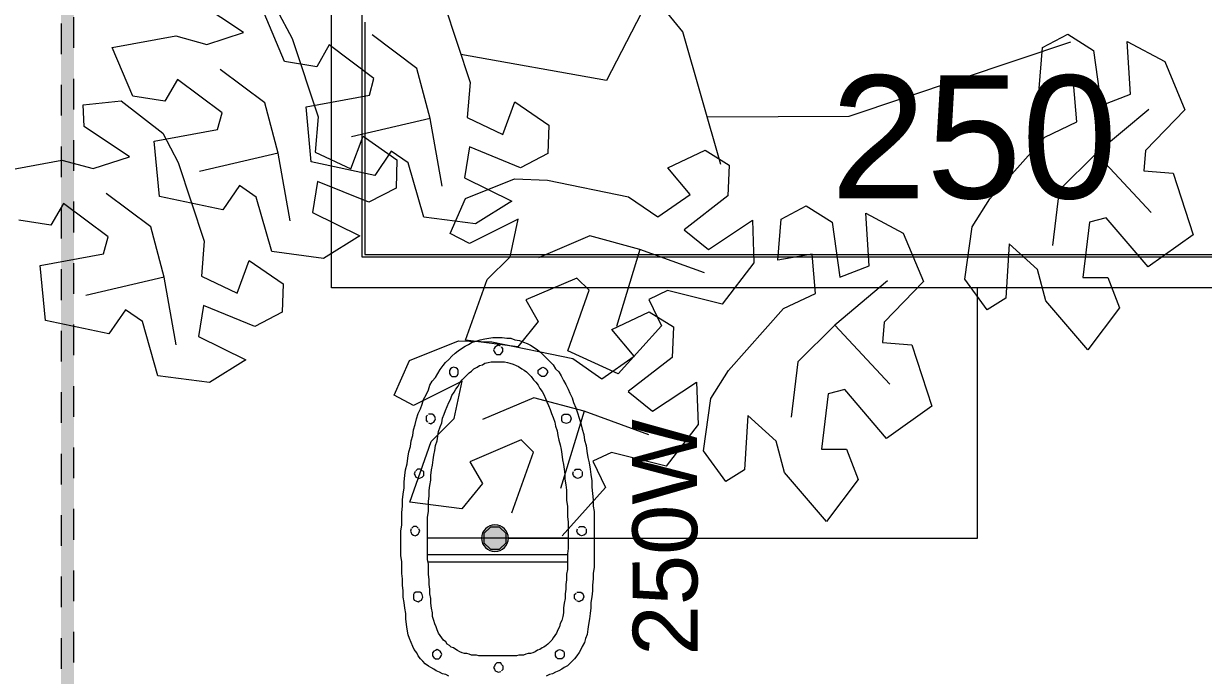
# Model space of a CAD drawing. Header units: metres. Extents: x -12 to 158, y -16 to 62.
# Drawn here: x 89.496 to 93.331, y 18.83 to 20.951 of the extents above; entities that cross this region are included whole.
import ezdxf

# ---------------------------------------------------------------- set-up
doc = ezdxf.new("R2010")
doc.units = ezdxf.units.M
doc.linetypes.add('Hidden', pattern=[0.007144, 0.004763, -0.002381])
doc.linetypes.add('Hidden 1_5', pattern=[0.0022, 0.0015, -0.0007])
for name, color, linetype, lineweight in [('A-DETL', 7, 'Continuous', 9), ('AL_VEGETAÇÃO', 7, 'Continuous', 9), ('Dispositivos elétricos', 7, 'Continuous', 35), ('E-LITE-EQPM-IDEN', 7, 'Continuous', 9), ('E-POWR-CNDT', 7, 'Continuous', 18), ('G-ANNO-TEXT', 7, 'Continuous', 9)]:
    doc.layers.add(name, color=color, linetype=linetype, lineweight=lineweight)
doc.layers.add('BASE ELETRICO__dwg', color=7, linetype='Continuous', lineweight=9, true_color=0x767676)
doc.styles.add('Arial_2', font='arial.ttf', dxfattribs={"height": 0.210954})
doc.styles.add('Arial_3', font='arial.ttf', dxfattribs={"height": 0.4})

# ---------------------------------------------------------------- blocks, each defined once
blk = doc.blocks.new('BASE ELETRICO__dwg-8227098-PLANTA BAIXA - PLANTA GERAL')
at = {"layer": 'AL_VEGETAÇÃO', "color": 252, "true_color": 0x8e8e8e, "flags": 128}
for points in [[(89.5962, 21.0146), (89.6808, 20.7593), (89.6712, 20.6447), (89.7872, 20.59), (89.8264, 20.6962), (89.9367, 20.6201), (89.9336, 20.5275), (89.845, 20.4814), (89.6784, 20.5493), (89.6622, 20.4487), (89.8159, 20.3725), (89.6983, 20.2991), (89.53, 20.3209), (89.4794, 20.4977), (89.4244, 20.5357), (89.3705, 20.4568), (89.1644, 20.5005), (89.1472, 20.6799), (89.3533, 20.7181), (89.3679, 20.7725), (89.2229, 20.8812), (89.1822, 20.8105), (89.0777, 20.827), (89.0113, 20.9848)], [(89.0517, 20.9976), (89.1024, 20.9024), (89.187, 20.647), (89.1774, 20.5324), (89.2934, 20.4778), (89.3326, 20.584), (89.4429, 20.5078), (89.4398, 20.4153), (89.3512, 20.3691), (89.1846, 20.4371), (89.1684, 20.3365), (89.3221, 20.2602), (89.2044, 20.1868), (89.0362, 20.2086), (88.9856, 20.3854), (88.9306, 20.4235), (88.8767, 20.3445), (88.6706, 20.3882), (88.6534, 20.5676), (88.8595, 20.6058), (88.8741, 20.6602), (88.7291, 20.769), (88.6884, 20.6982), (88.5839, 20.7147), (88.5175, 20.8725), (88.7235, 20.9105), (88.8252, 20.8832), (88.9441, 20.9215), (88.7962, 21.0192)], [(90.4961, 20.4921), (90.3722, 20.9234), (90.2706, 21.0494), (90.1243, 20.7656), (89.6508, 20.8499)], [(89.5508, 20.6419), (89.5073, 20.805), (89.3624, 20.914)], [(90.4515, 20.6475), (90.9129, 20.65), (91.634, 20.8918)], [(89.057, 20.5296), (89.0135, 20.6928), (88.8686, 20.8017)], [(88.147, 20.4687), (88.353, 20.5066), (88.4547, 20.4794), (88.5736, 20.5176), (88.4257, 20.6154), (88.4229, 20.6862), (88.5462, 20.6998), (88.6812, 20.5937), (88.7319, 20.4985), (88.8165, 20.2432), (88.8069, 20.1286), (88.9229, 20.0739), (88.9621, 20.1801), (89.0724, 20.104), (89.0693, 20.0114), (88.9807, 19.9653), (88.8141, 20.0332), (88.7979, 19.9326), (88.9516, 19.8564), (88.8339, 19.783), (88.6657, 19.8048), (88.6151, 19.9816), (88.5601, 20.0196), (88.5062, 19.9407), (88.3001, 19.9844), (88.2829, 20.1638), (88.489, 20.202), (88.5036, 20.2564), (88.3586, 20.3651), (88.3179, 20.2944), (88.2134, 20.3109)], [(89.5897, 20.4216), (89.5508, 20.6419), (89.2952, 20.5821)], [(91.8872, 20.6716), (91.7158, 20.5277), (91.8954, 20.3362)], [(89.0959, 20.3093), (89.057, 20.5296), (88.8014, 20.4699)], [(91.7158, 20.5277), (91.5963, 20.4085), (91.5744, 20.2285)], [(88.6865, 20.1258), (88.643, 20.2889), (88.498, 20.3979)], [(90.2328, 20.2158), (90.0698, 20.2598), (89.9029, 20.1887)], [(90.443, 20.1394), (90.2328, 20.2158), (90.1567, 19.9646)], [(88.7254, 19.9055), (88.6865, 20.1258), (88.4309, 20.066)], [(91.0374, 20.1132), (90.8661, 19.9693), (91.0456, 19.7778)], [(89.8164, 19.3589), (89.8863, 19.5565), (89.8465, 19.5963), (89.6798, 19.5251), (89.7207, 19.4545), (89.6542, 19.3722), (89.4844, 19.3936), (89.5545, 19.591), (89.6289, 19.6654), (89.6552, 19.7876), (89.4966, 19.7083), (89.4339, 19.7414), (89.4838, 19.8549), (89.6431, 19.9188), (89.7509, 19.9151), (90.0144, 19.8607), (90.1088, 19.795), (90.2142, 19.8682), (90.1418, 19.9553), (90.2628, 20.0127), (90.3415, 19.9637), (90.3372, 19.864), (90.195, 19.7536), (90.274, 19.6893), (90.4169, 19.7843), (90.4217, 19.6457), (90.3186, 19.5108), (90.1402, 19.5555), (90.0798, 19.5269), (90.1212, 19.4407), (89.9803, 19.284)], [(90.8661, 19.9693), (90.7465, 19.8501), (90.7246, 19.6701)], [(90.051, 19.6894), (89.888, 19.7333), (89.7212, 19.6623)], [(90.2613, 19.6129), (90.051, 19.6894), (89.975, 19.4381)]]:
    blk.add_lwpolyline(points, dxfattribs=at)
for points in [[(91.5491, 20.5816), (91.6532, 20.6306), (91.6425, 20.7584), (91.5309, 20.7393), (91.5417, 20.8728), (91.6235, 20.9164), (91.7077, 20.8628), (91.7322, 20.6845), (91.8274, 20.7208), (91.8166, 20.892), (91.939, 20.8269), (92.0042, 20.6702), (91.8764, 20.538), (91.8709, 20.4713), (91.9663, 20.4642), (92.0315, 20.2638), (91.8847, 20.1592), (91.7486, 20.3186), (91.6941, 20.3041), (91.6725, 20.1241), (91.7541, 20.1241), (91.7921, 20.0255), (91.6886, 19.8891), (91.5527, 20.0486), (91.5255, 20.1502), (91.4329, 20.2341), (91.4222, 20.0571), (91.3622, 20.0193), (91.2889, 20.1193), (91.3132, 20.2892), (91.3703, 20.3807)], [(90.1962, 20.3872), (90.2906, 20.3215), (90.3959, 20.3947), (90.3235, 20.4817), (90.4446, 20.5392), (90.5233, 20.4902), (90.5189, 20.3904), (90.3767, 20.2801), (90.4558, 20.2157), (90.5986, 20.3107), (90.6034, 20.1722), (90.5004, 20.0373), (90.322, 20.0819), (90.2615, 20.0533), (90.303, 19.9672), (90.1621, 19.8105), (89.9981, 19.8854), (90.0681, 20.0829), (90.0282, 20.1228), (89.8616, 20.0516), (89.9025, 19.981), (89.836, 19.8987), (89.6661, 19.9201), (89.7363, 20.1175), (89.8107, 20.1919), (89.837, 20.314), (89.6784, 20.2348), (89.6156, 20.2678), (89.6656, 20.3814), (89.8249, 20.4453), (89.9327, 20.4415)], [(90.6994, 20.0232), (90.8035, 20.0722), (90.7928, 20.2), (90.6812, 20.1809), (90.692, 20.3144), (90.7737, 20.358), (90.858, 20.3044), (90.8825, 20.1261), (90.9777, 20.1624), (90.9668, 20.3336), (91.0892, 20.2685), (91.1545, 20.1118), (91.0266, 19.9796), (91.0212, 19.9129), (91.1165, 19.9058), (91.1818, 19.7054), (91.035, 19.6008), (90.8988, 19.7602), (90.8444, 19.7457), (90.8227, 19.5657), (90.9043, 19.5657), (90.9423, 19.4671), (90.8389, 19.3307), (90.703, 19.4902), (90.6758, 19.5918), (90.5832, 19.6757), (90.5725, 19.4987), (90.5125, 19.4609), (90.4391, 19.5609), (90.4635, 19.7308), (90.5206, 19.8223)]]:
    blk.add_lwpolyline(points, close=True, dxfattribs=at)
blk = doc.blocks.new('PVC Corrugado Amarelo_Caixa de Octogonal 4x4 - PVC Corrugado Amarelo_Caixa de Octogonal 4x4-2829200-PLANTA BAIXA - PLANTA GERAL')
at = {"layer": 'Dispositivos elétricos', "linetype": 'Hidden 1_5', "lineweight": 9, "true_color": 0xffff00}
h = blk.add_hatch(color=2, dxfattribs=at)
h.paths.add_polyline_path([(0, -0.0435), (0.0148, -0.0405), (0.0253, -0.0349), (0.0358, -0.0242), (0.0377, -0.0217), (0.0423, -0.0093), (0.0435, 0), (0.0405, 0.0148), (0.0358, 0.0242), (0.0242, 0.0358), (0.0148, 0.0405), (0.0093, 0.0423), (-0.0082, 0.0424), (-0.0113, 0.042), (-0.0242, 0.0358), (-0.0358, 0.0242), (-0.0405, 0.0148), (-0.0424, 0.0082), (-0.0435, 0), (-0.0405, -0.0148), (-0.0346, -0.0258), (-0.0242, -0.0358), (-0.0217, -0.0377), (-0.0082, -0.0424)])
h.paths.add_polyline_path([(0.0148, -0.0358), (-0.0153, -0.0353), (-0.0358, -0.0142), (-0.0353, 0.0153), (-0.0148, 0.0358), (0.016, 0.0346), (0.0358, 0.0148), (0.0346, -0.016), (0.016, -0.0346)])
blk.add_hatch(color=2, dxfattribs=at).paths.add_polyline_path([(-0.0148, -0.0358), (0.0148, -0.0358), (0.0358, -0.0148), (0.0358, 0.0148), (0.0148, 0.0358), (-0.0148, 0.0358), (-0.0358, 0.0148), (-0.0358, -0.0148)])
at = {"layer": 'Dispositivos elétricos', "lineweight": 9}
for p, q in [((-0.0148, 0.0358), (-0.0358, 0.0148)), ((-0.0358, 0.0148), (-0.0358, -0.0148)), ((0.0148, 0.0358), (-0.0148, 0.0358)), ((0.0358, 0.0148), (0.0148, 0.0358)), ((0.0358, -0.0148), (0.0358, 0.0148)), ((-0.0358, -0.0148), (-0.0148, -0.0358)), ((-0.0148, -0.0358), (0.0148, -0.0358)), ((0.0148, -0.0358), (0.0358, -0.0148))]:
    blk.add_line(p, q, dxfattribs=at)
for start, end in [(360, 180), (180, 360)]:
    blk.add_arc((0, 0), 0.0435, start, end, dxfattribs=at)
blk = doc.blocks.new('Tag de Luminárias de Teto 3 - Tag de Luminárias de Teto 3-3493737-PLANTA BAIXA - PLANTA GERAL')
at = {"layer": 'E-LITE-EQPM-IDEN'}
for p, q in [((-0.0105, -0.004361), (-0.0105, 0.004361)), ((-0.01, -0.003861), (-0.01, 0.003861)), ((-0.009961, -0.000039), (-0.009961, -0.003822)), ((-0.009961, -0.003822), (0.009961, -0.003822)), ((0.01, -0.003861), (-0.01, -0.003861)), ((0.0105, -0.004361), (-0.0105, -0.004361))]:
    blk.add_line(p, q, dxfattribs=at)

msp = doc.modelspace()

# ---------------------------------------------------------------- hatches: boundary and pattern name
at = {"layer": 'E-POWR-CNDT', "true_color": 0x353535}
for points in [[(89.6181, 17.6713), (89.6383, 17.6713), (89.6383, 24.5247), (89.6173, 24.5247), (89.6173, 17.6713)], [(89.6592, 17.6713), (89.6585, 24.5247), (89.6383, 24.5247), (89.6383, 17.6713), (89.6585, 17.6713)]]:
    msp.add_hatch(color=250, dxfattribs=at).paths.add_polyline_path(points)

# ---------------------------------------------------------------- linework, layer by layer
at = {"layer": 'A-DETL'}
for p, q in [((90.9417, 19.9065), (90.9544, 19.9142)), ((90.9544, 19.9142), (90.9672, 19.9168)), ((90.9672, 19.9168), (90.9799, 19.9219)), ((90.9799, 19.9219), (90.9952, 19.9244)), ((90.9952, 19.9244), (91.008, 19.927)), ((91.008, 19.927), (91.0208, 19.9295)), ((91.0208, 19.9295), (91.0361, 19.9295)), ((91.0361, 19.9295), (91.0514, 19.9295)), ((91.0514, 19.9295), (91.0667, 19.927)), ((91.0667, 19.927), (91.0795, 19.927)), ((91.0795, 19.927), (91.0922, 19.9219)), ((91.0922, 19.9219), (91.1075, 19.9194)), ((91.1075, 19.9194), (91.1203, 19.9143)), ((91.1203, 19.9143), (91.1331, 19.9092)), ((91.1331, 19.9092), (91.1433, 19.9041)), ((90.8881, 19.8683), (90.8983, 19.8785)), ((90.8983, 19.8785), (90.9085, 19.8861)), ((90.9085, 19.8861), (90.9187, 19.8938)), ((90.9187, 19.8938), (90.9315, 19.9014)), ((90.9315, 19.9014), (90.9417, 19.9065)), ((91.0259, 19.8938), (91.0233, 19.8887)), ((91.0233, 19.8887), (91.0259, 19.8836)), ((91.0284, 19.8989), (91.0259, 19.8938)), ((91.0259, 19.8836), (91.0284, 19.8785)), ((91.0335, 19.9015), (91.0284, 19.8989)), ((91.0284, 19.8785), (91.0335, 19.8734)), ((91.0386, 19.904), (91.0335, 19.9015)), ((91.0335, 19.8734), (91.0386, 19.8734)), ((91.0463, 19.9015), (91.0386, 19.904)), ((91.0386, 19.8734), (91.0463, 19.8734)), ((91.0463, 19.8734), (91.0489, 19.8785)), ((91.054, 19.8938), (91.0488, 19.8989)), ((91.0489, 19.8785), (91.054, 19.8836)), ((91.054, 19.8887), (91.054, 19.8938)), ((91.054, 19.8836), (91.054, 19.8887)), ((91.1433, 19.9041), (91.156, 19.8964)), ((91.156, 19.8964), (91.1662, 19.8887)), ((91.1662, 19.8887), (91.1765, 19.8811)), ((91.1765, 19.8811), (91.1867, 19.8709)), ((91.1867, 19.8709), (91.1969, 19.8607)), ((90.8498, 19.8249), (90.86, 19.8376)), ((90.86, 19.8376), (90.8677, 19.8478)), ((90.8677, 19.8478), (90.8779, 19.858)), ((90.8779, 19.858), (90.8881, 19.8683)), ((90.8932, 19.8325), (90.8881, 19.83)), ((90.9008, 19.83), (90.8932, 19.8325)), ((90.9595, 19.8274), (90.9698, 19.8325)), ((90.9698, 19.8325), (90.9774, 19.8377)), ((90.9774, 19.8377), (90.9876, 19.8402)), ((90.9876, 19.8402), (90.9953, 19.8453)), ((90.9953, 19.8453), (91.0055, 19.8479)), ((91.0055, 19.8479), (91.0157, 19.8504)), ((91.0157, 19.8504), (91.0259, 19.8504)), ((91.0259, 19.8504), (91.0361, 19.8504)), ((91.0361, 19.8504), (91.0463, 19.8504)), ((91.0463, 19.8504), (91.0591, 19.8504)), ((91.0591, 19.8504), (91.0693, 19.8479)), ((91.0693, 19.8479), (91.0769, 19.8453)), ((91.0769, 19.8453), (91.0871, 19.8428)), ((91.0871, 19.8428), (91.0974, 19.8377)), ((91.0974, 19.8377), (91.105, 19.8351)), ((91.105, 19.8351), (91.1152, 19.8275)), ((91.179, 19.8301), (91.1841, 19.8326)), ((91.1841, 19.8326), (91.1892, 19.8301)), ((91.1969, 19.8607), (91.2071, 19.8505)), ((91.2071, 19.8505), (91.2173, 19.8403)), ((91.2173, 19.8403), (91.225, 19.8275)), ((90.8243, 19.7866), (90.8345, 19.7993)), ((90.8345, 19.7993), (90.8422, 19.8121)), ((90.8422, 19.8121), (90.8498, 19.8249)), ((90.883, 19.8274), (90.8804, 19.8223)), ((90.8804, 19.8223), (90.8804, 19.8172)), ((90.8804, 19.8172), (90.8804, 19.8121)), ((90.8804, 19.8121), (90.883, 19.807)), ((90.8881, 19.83), (90.883, 19.8274)), ((90.883, 19.807), (90.8881, 19.8019)), ((90.8881, 19.8019), (90.8932, 19.8019)), ((90.8932, 19.8019), (90.9009, 19.8019)), ((90.9059, 19.8274), (90.9008, 19.83)), ((90.9009, 19.8019), (90.906, 19.807)), ((90.9085, 19.8223), (90.9059, 19.8274)), ((90.906, 19.807), (90.9085, 19.8121)), ((90.9085, 19.8172), (90.9085, 19.8223)), ((90.9085, 19.8121), (90.9085, 19.8172)), ((90.9213, 19.7917), (90.9289, 19.7994)), ((90.9289, 19.7994), (90.9366, 19.807)), ((90.9366, 19.807), (90.9442, 19.8147)), ((90.9442, 19.8147), (90.9519, 19.8198)), ((90.9519, 19.8198), (90.9595, 19.8274)), ((91.1152, 19.8275), (91.1229, 19.8224)), ((91.1229, 19.8224), (91.1305, 19.8173)), ((91.1305, 19.8173), (91.1382, 19.8096)), ((91.1382, 19.8096), (91.1459, 19.802)), ((91.1459, 19.802), (91.1535, 19.7918)), ((91.1688, 19.8224), (91.1739, 19.8275)), ((91.1688, 19.8173), (91.1688, 19.8224)), ((91.1688, 19.8122), (91.1688, 19.8173)), ((91.1739, 19.8071), (91.1688, 19.8122)), ((91.1739, 19.8275), (91.179, 19.8301)), ((91.179, 19.802), (91.1739, 19.8071)), ((91.1841, 19.802), (91.179, 19.802)), ((91.1892, 19.802), (91.1841, 19.802)), ((91.1892, 19.8301), (91.1943, 19.8275)), ((91.1943, 19.8071), (91.1892, 19.802)), ((91.1943, 19.8275), (91.1969, 19.8224)), ((91.1969, 19.8122), (91.1943, 19.8071)), ((91.1969, 19.8224), (91.1994, 19.8173)), ((91.1994, 19.8173), (91.1969, 19.8122)), ((91.225, 19.8275), (91.2352, 19.8173)), ((91.2352, 19.8173), (91.2428, 19.8045)), ((91.2428, 19.8045), (91.2505, 19.7892)), ((90.8039, 19.7432), (90.8115, 19.7585)), ((90.8115, 19.7585), (90.8166, 19.7738)), ((90.8166, 19.7738), (90.8243, 19.7866)), ((90.8958, 19.7509), (90.9009, 19.7611)), ((90.9009, 19.7611), (90.9085, 19.7713)), ((90.9085, 19.7713), (90.9136, 19.7815)), ((90.9136, 19.7815), (90.9213, 19.7917)), ((91.1535, 19.7918), (91.1612, 19.7841)), ((91.1612, 19.7841), (91.1688, 19.7739)), ((91.1688, 19.7739), (91.1739, 19.7637)), ((91.1739, 19.7637), (91.1816, 19.7535)), ((91.2505, 19.7892), (91.2582, 19.7765)), ((91.2582, 19.7765), (91.2658, 19.7612)), ((91.2658, 19.7612), (91.2709, 19.7484)), ((90.7911, 19.7125), (90.7962, 19.7279)), ((90.7962, 19.7279), (90.8039, 19.7432)), ((90.8728, 19.7049), (90.8779, 19.7177)), ((90.8779, 19.7177), (90.883, 19.7279)), ((90.883, 19.7279), (90.8881, 19.7406)), ((90.8881, 19.7406), (90.8958, 19.7509)), ((91.1816, 19.7535), (91.1867, 19.7433)), ((91.1867, 19.7433), (91.1918, 19.7305)), ((91.1918, 19.7305), (91.1969, 19.7203)), ((91.1969, 19.7203), (91.202, 19.7076)), ((91.2709, 19.7484), (91.2786, 19.7331)), ((91.2786, 19.7331), (91.2837, 19.7178)), ((91.2837, 19.7178), (91.2914, 19.6999)), ((90.7733, 19.6641), (90.7784, 19.6819)), ((90.7784, 19.6819), (90.786, 19.6972)), ((90.786, 19.6972), (90.7911, 19.7125)), ((90.8192, 19.6794), (90.8116, 19.6794)), ((90.8243, 19.6794), (90.8192, 19.6794)), ((90.8294, 19.6768), (90.8243, 19.6794)), ((90.8575, 19.6666), (90.8626, 19.6794)), ((90.8626, 19.6794), (90.8677, 19.6922)), ((90.8677, 19.6922), (90.8728, 19.7049)), ((91.202, 19.7076), (91.2071, 19.6948)), ((91.2071, 19.6948), (91.2122, 19.682)), ((91.2122, 19.682), (91.2173, 19.6693)), ((91.248, 19.6769), (91.2531, 19.6795)), ((91.2531, 19.6795), (91.2607, 19.6795)), ((91.2607, 19.6795), (91.2658, 19.6795)), ((91.2658, 19.6795), (91.2709, 19.677)), ((91.2914, 19.6999), (91.2965, 19.6846)), ((91.2965, 19.6846), (91.3016, 19.6668)), ((90.7631, 19.6283), (90.7682, 19.6462)), ((90.7682, 19.6462), (90.7733, 19.6641)), ((90.809, 19.6768), (90.8039, 19.6717)), ((90.8039, 19.6717), (90.8039, 19.6641)), ((90.8039, 19.6641), (90.8039, 19.659)), ((90.8039, 19.659), (90.809, 19.6539)), ((90.8116, 19.6513), (90.8192, 19.6488)), ((90.8192, 19.6488), (90.8243, 19.6513)), ((90.8243, 19.6513), (90.8294, 19.6539)), ((90.832, 19.6717), (90.8294, 19.6768)), ((90.8294, 19.6539), (90.832, 19.659)), ((90.8345, 19.6641), (90.832, 19.6717)), ((90.832, 19.659), (90.8345, 19.6641)), ((90.8499, 19.6386), (90.855, 19.6513)), ((90.855, 19.6513), (90.8575, 19.6666)), ((91.2173, 19.6693), (91.2225, 19.654)), ((91.2225, 19.654), (91.225, 19.6412)), ((91.225, 19.6412), (91.2301, 19.6259)), ((91.2454, 19.6718), (91.248, 19.6769)), ((91.2454, 19.6642), (91.2454, 19.6718)), ((91.2454, 19.6591), (91.2454, 19.6642)), ((91.248, 19.654), (91.2454, 19.6591)), ((91.2531, 19.6514), (91.248, 19.654)), ((91.2607, 19.6489), (91.2531, 19.6514)), ((91.2658, 19.6514), (91.2607, 19.6489)), ((91.2709, 19.654), (91.2658, 19.6514)), ((91.2709, 19.677), (91.2735, 19.6718)), ((91.2735, 19.6591), (91.2709, 19.654)), ((91.2735, 19.6718), (91.276, 19.6642)), ((91.276, 19.6642), (91.2735, 19.6591)), ((91.3016, 19.6668), (91.3067, 19.6489)), ((91.3067, 19.6489), (91.3118, 19.631)), ((90.7554, 19.5926), (90.7605, 19.6105)), ((90.7605, 19.6105), (90.7631, 19.6283)), ((90.8397, 19.5926), (90.8422, 19.6079)), ((90.8422, 19.6079), (90.8448, 19.6232)), ((90.8448, 19.6232), (90.8499, 19.6386)), ((91.2301, 19.6259), (91.2327, 19.6106)), ((91.2327, 19.6106), (91.2352, 19.5953)), ((91.3118, 19.631), (91.3169, 19.6132)), ((91.3169, 19.6132), (91.3195, 19.5953)), ((90.7478, 19.5569), (90.7529, 19.5747)), ((90.7529, 19.5747), (90.7554, 19.5926)), ((90.832, 19.562), (90.8346, 19.5773)), ((90.8346, 19.5773), (90.8397, 19.5926)), ((91.2352, 19.5953), (91.2403, 19.58)), ((91.2403, 19.58), (91.2429, 19.5647)), ((91.2429, 19.5647), (91.2455, 19.5493)), ((91.3195, 19.5953), (91.3246, 19.5774)), ((91.3246, 19.5774), (91.3271, 19.5596)), ((90.7427, 19.5186), (90.7452, 19.5364)), ((90.7452, 19.5364), (90.7478, 19.5569)), ((90.8244, 19.5135), (90.8269, 19.5314)), ((90.8269, 19.5314), (90.8295, 19.5467)), ((90.8295, 19.5467), (90.832, 19.562)), ((91.2455, 19.5493), (91.248, 19.5315)), ((91.248, 19.5315), (91.2506, 19.5162)), ((91.3271, 19.5596), (91.3297, 19.5392)), ((91.3297, 19.5392), (91.3348, 19.5213)), ((90.7351, 19.4803), (90.7376, 19.4982)), ((90.7376, 19.4982), (90.7427, 19.5186)), ((90.7682, 19.4931), (90.7657, 19.4854)), ((90.7759, 19.5007), (90.7708, 19.4956)), ((90.781, 19.5007), (90.7759, 19.5007)), ((90.7861, 19.5007), (90.781, 19.5007)), ((90.7912, 19.4956), (90.7861, 19.5007)), ((90.7963, 19.4931), (90.7912, 19.4956)), ((90.7963, 19.4854), (90.7963, 19.4931)), ((90.8193, 19.4803), (90.8218, 19.4982)), ((90.8218, 19.4982), (90.8244, 19.5135)), ((91.2506, 19.5162), (91.2531, 19.5009)), ((91.2531, 19.5009), (91.2557, 19.483)), ((91.2812, 19.4855), (91.2838, 19.4932)), ((91.2863, 19.4958), (91.2914, 19.5009)), ((91.2914, 19.5009), (91.2965, 19.5009)), ((91.2965, 19.5009), (91.3042, 19.5009)), ((91.3042, 19.5009), (91.3093, 19.4958)), ((91.3118, 19.4932), (91.3118, 19.4856)), ((91.3348, 19.5213), (91.3373, 19.5009)), ((91.3373, 19.5009), (91.3399, 19.483)), ((90.7325, 19.4599), (90.7351, 19.4803)), ((90.7325, 19.4395), (90.7325, 19.4599)), ((90.7657, 19.4854), (90.7682, 19.4803)), ((90.7682, 19.4803), (90.7708, 19.4752)), ((90.7708, 19.4752), (90.7759, 19.4726)), ((90.7759, 19.4726), (90.781, 19.4701)), ((90.781, 19.4701), (90.7861, 19.4727)), ((90.7861, 19.4727), (90.7912, 19.4752)), ((90.7912, 19.4752), (90.7963, 19.4803)), ((90.7963, 19.4803), (90.7963, 19.4854)), ((90.8167, 19.4471), (90.8193, 19.465)), ((90.8193, 19.465), (90.8193, 19.4803)), ((91.2557, 19.483), (91.2557, 19.4677)), ((91.2557, 19.4677), (91.2582, 19.4498)), ((91.2582, 19.4498), (91.2608, 19.432)), ((91.2838, 19.4804), (91.2812, 19.4855)), ((91.2863, 19.4753), (91.2838, 19.4804)), ((91.2914, 19.4728), (91.2863, 19.4753)), ((91.2965, 19.4702), (91.2914, 19.4728)), ((91.3042, 19.4728), (91.2965, 19.4702)), ((91.3093, 19.4753), (91.3042, 19.4728)), ((91.3118, 19.4805), (91.3093, 19.4753)), ((91.3118, 19.4856), (91.3118, 19.4805)), ((91.3399, 19.483), (91.3425, 19.4626)), ((91.3425, 19.4626), (91.3425, 19.4422)), ((90.7274, 19.4012), (90.73, 19.419)), ((90.73, 19.419), (90.7325, 19.4395)), ((90.8116, 19.3961), (90.8142, 19.414)), ((90.8142, 19.4318), (90.8167, 19.4471)), ((90.8142, 19.414), (90.8142, 19.4318)), ((91.2608, 19.432), (91.2608, 19.4141)), ((91.2608, 19.4141), (91.2608, 19.3988)), ((91.3425, 19.4422), (91.345, 19.4218)), ((91.345, 19.4218), (91.3476, 19.4013)), ((90.7249, 19.3603), (90.7274, 19.3808)), ((90.7274, 19.3808), (90.7274, 19.4012)), ((90.8116, 19.3782), (90.8116, 19.3961)), ((90.8117, 19.3629), (90.8116, 19.3782)), ((91.2608, 19.3988), (91.2634, 19.3809)), ((91.2634, 19.3809), (91.2634, 19.363)), ((91.3476, 19.4013), (91.3476, 19.3809)), ((91.3476, 19.3809), (91.3501, 19.3631)), ((90.7249, 19.3399), (90.7249, 19.3603)), ((90.7249, 19.3195), (90.7249, 19.3399)), ((90.8091, 19.3451), (90.8117, 19.3629)), ((90.8091, 19.3272), (90.8091, 19.3451)), ((91.2634, 19.363), (91.2634, 19.3452)), ((91.2634, 19.3452), (91.2659, 19.3299)), ((91.3501, 19.3631), (91.3501, 19.3427)), ((91.3501, 19.3427), (91.3502, 19.3222)), ((90.7223, 19.2991), (90.7249, 19.3195)), ((90.7224, 19.2812), (90.7223, 19.2991)), ((90.7555, 19.3068), (90.753, 19.2991)), ((90.753, 19.2991), (90.7555, 19.294)), ((90.7555, 19.294), (90.7581, 19.2889)), ((90.7632, 19.3144), (90.7581, 19.3093)), ((90.7683, 19.3144), (90.7632, 19.3144)), ((90.7734, 19.3144), (90.7683, 19.3144)), ((90.7785, 19.3093), (90.7734, 19.3144)), ((90.7785, 19.2889), (90.781, 19.294)), ((90.7836, 19.2991), (90.781, 19.3068)), ((90.781, 19.294), (90.7836, 19.2991)), ((90.8091, 19.3093), (90.8091, 19.3272)), ((90.8091, 19.294), (90.8091, 19.3093)), ((90.8091, 19.2761), (90.8091, 19.294)), ((91.2659, 19.3299), (91.2659, 19.312)), ((91.2659, 19.312), (91.2659, 19.2941)), ((91.2659, 19.2941), (91.2659, 19.2763)), ((91.294, 19.2993), (91.2966, 19.3069)), ((91.2966, 19.2941), (91.294, 19.2993)), ((91.2991, 19.289), (91.2966, 19.2941)), ((91.2991, 19.3095), (91.3042, 19.3146)), ((91.3042, 19.3146), (91.3093, 19.3146)), ((91.3093, 19.3146), (91.317, 19.3146)), ((91.317, 19.3146), (91.3221, 19.3095)), ((91.3246, 19.2942), (91.3221, 19.2891)), ((91.3246, 19.3069), (91.3246, 19.2993)), ((91.3246, 19.2993), (91.3246, 19.2942)), ((91.3502, 19.3222), (91.3502, 19.3018)), ((91.3502, 19.3018), (91.3502, 19.2814)), ((90.7224, 19.2608), (90.7224, 19.2812)), ((90.7224, 19.2404), (90.7224, 19.2608)), ((90.7581, 19.2889), (90.7632, 19.2863)), ((90.7632, 19.2863), (90.7683, 19.2838)), ((90.7683, 19.2838), (90.7734, 19.2863)), ((90.7734, 19.2863), (90.7785, 19.2889)), ((91.2634, 19.2763), (90.8091, 19.2761)), ((90.8091, 19.2583), (90.8091, 19.2761)), ((90.8091, 19.2404), (90.8091, 19.2583)), ((91.1741, 19.2762), (91.2659, 19.2763)), ((91.2659, 19.2763), (91.266, 19.2584)), ((91.266, 19.2584), (91.266, 19.2431)), ((91.3042, 19.2865), (91.2991, 19.289)), ((91.3093, 19.2839), (91.3042, 19.2865)), ((91.317, 19.2865), (91.3093, 19.2839)), ((91.3221, 19.2891), (91.317, 19.2865)), ((91.3502, 19.2814), (91.3502, 19.261)), ((91.3502, 19.261), (91.3502, 19.2406)), ((90.7224, 19.22), (90.7224, 19.2404)), ((90.7249, 19.1996), (90.7224, 19.22)), ((90.8091, 19.2251), (90.8091, 19.2404)), ((90.8091, 19.2072), (90.8091, 19.2251)), ((90.8091, 19.2226), (91.2634, 19.2227)), ((91.266, 19.2431), (91.2634, 19.2252)), ((91.2634, 19.2252), (91.2634, 19.2074)), ((91.3502, 19.2406), (91.3502, 19.2202)), ((91.3502, 19.2202), (91.3502, 19.2023)), ((90.7249, 19.1817), (90.7249, 19.1996)), ((90.7249, 19.1613), (90.7249, 19.1817)), ((90.8117, 19.1919), (90.8091, 19.2072)), ((90.8117, 19.1996), (91.2634, 19.1997)), ((90.8117, 19.1741), (90.8117, 19.1919)), ((91.2634, 19.2074), (91.2634, 19.1921)), ((91.2634, 19.1921), (91.2634, 19.1742)), ((91.3502, 19.1819), (91.3476, 19.1615)), ((91.3502, 19.2023), (91.3502, 19.1819)), ((90.7275, 19.1434), (90.7249, 19.1613)), ((90.7275, 19.123), (90.7275, 19.1434)), ((90.8117, 19.1588), (90.8117, 19.1741)), ((90.8143, 19.1409), (90.8117, 19.1588)), ((90.8143, 19.1256), (90.8143, 19.1409)), ((91.2609, 19.141), (91.2583, 19.1257)), ((91.2634, 19.1742), (91.2609, 19.1589)), ((91.2609, 19.1589), (91.2609, 19.141)), ((91.3477, 19.1436), (91.3451, 19.1232)), ((91.3476, 19.1615), (91.3477, 19.1436)), ((90.7301, 19.1051), (90.7275, 19.123)), ((90.7301, 19.0847), (90.7301, 19.1051)), ((90.8168, 19.1103), (90.8143, 19.1256)), ((90.8168, 19.095), (90.8168, 19.1103)), ((91.2583, 19.1104), (91.2558, 19.0951)), ((91.2583, 19.1257), (91.2583, 19.1104)), ((91.3451, 19.1053), (91.3426, 19.0849)), ((91.3451, 19.1232), (91.3451, 19.1053)), ((90.7326, 19.0669), (90.7301, 19.0847)), ((90.7352, 19.049), (90.7326, 19.0669)), ((90.7658, 19.0975), (90.7632, 19.0924)), ((90.7632, 19.0924), (90.7632, 19.0847)), ((90.7632, 19.0847), (90.7632, 19.0796)), ((90.7632, 19.0796), (90.7658, 19.0745)), ((90.7709, 19.1), (90.7658, 19.0975)), ((90.7658, 19.0745), (90.7709, 19.072)), ((90.7785, 19.1), (90.7709, 19.1)), ((90.7709, 19.072), (90.7786, 19.0694)), ((90.7837, 19.1), (90.7785, 19.1)), ((90.7786, 19.0694), (90.7837, 19.072)), ((90.7888, 19.0975), (90.7837, 19.1)), ((90.7837, 19.072), (90.7888, 19.0745)), ((90.7913, 19.0924), (90.7888, 19.0975)), ((90.7888, 19.0745), (90.7913, 19.0796)), ((90.7939, 19.0847), (90.7913, 19.0924)), ((90.7913, 19.0796), (90.7939, 19.0847)), ((90.8194, 19.0796), (90.8168, 19.095)), ((90.8194, 19.0643), (90.8194, 19.0796)), ((90.8219, 19.049), (90.8194, 19.0643)), ((91.2532, 19.0644), (91.2507, 19.0491)), ((91.2558, 19.0798), (91.2532, 19.0644)), ((91.2558, 19.0951), (91.2558, 19.0798)), ((91.2864, 19.0925), (91.2915, 19.0976)), ((91.2864, 19.0849), (91.2864, 19.0925)), ((91.2864, 19.0798), (91.2864, 19.0849)), ((91.2915, 19.0747), (91.2864, 19.0798)), ((91.2941, 19.1002), (91.3017, 19.1002)), ((91.3017, 19.0696), (91.2941, 19.0721)), ((91.3017, 19.1002), (91.3068, 19.1002)), ((91.3068, 19.0721), (91.3017, 19.0696)), ((91.3068, 19.1002), (91.3119, 19.0976)), ((91.3119, 19.0747), (91.3068, 19.0721)), ((91.3119, 19.0976), (91.3145, 19.0925)), ((91.3145, 19.0798), (91.3119, 19.0747)), ((91.3145, 19.0925), (91.317, 19.0849)), ((91.317, 19.0849), (91.3145, 19.0798)), ((91.3426, 19.0849), (91.34, 19.067)), ((91.34, 19.067), (91.34, 19.0492)), ((90.7377, 19.0311), (90.7352, 19.049)), ((90.7377, 19.0133), (90.7377, 19.0311)), ((90.8245, 19.0337), (90.8219, 19.049)), ((90.8245, 19.0209), (90.8245, 19.0337)), ((91.2507, 19.0338), (91.2482, 19.0211)), ((91.2507, 19.0491), (91.2507, 19.0338)), ((91.3375, 19.0313), (91.3349, 19.0134)), ((91.34, 19.0492), (91.3375, 19.0313)), ((90.7403, 18.9954), (90.7377, 19.0133)), ((90.7429, 18.9801), (90.7403, 18.9954)), ((90.8296, 19.0082), (90.8245, 19.0209)), ((90.8322, 18.998), (90.8296, 19.0082)), ((90.8373, 18.9878), (90.8322, 18.998)), ((90.8398, 18.9776), (90.8373, 18.9878)), ((91.238, 18.9879), (91.2329, 18.9777)), ((91.2405, 18.9981), (91.238, 18.9879)), ((91.2456, 19.0083), (91.2405, 18.9981)), ((91.2482, 19.0211), (91.2456, 19.0083)), ((91.3324, 18.9956), (91.3298, 18.9803)), ((91.3349, 19.0134), (91.3324, 18.9956)), ((90.7454, 18.9622), (90.7429, 18.9801)), ((90.7505, 18.9495), (90.7454, 18.9622)), ((90.7556, 18.9367), (90.7505, 18.9495)), ((90.8449, 18.9674), (90.8398, 18.9776)), ((90.85, 18.9597), (90.8449, 18.9674)), ((90.8552, 18.952), (90.85, 18.9597)), ((90.8603, 18.9444), (90.8552, 18.952)), ((91.2175, 18.9521), (91.2124, 18.9445)), ((91.2227, 18.9598), (91.2175, 18.9521)), ((91.2278, 18.9675), (91.2227, 18.9598)), ((91.2329, 18.9777), (91.2278, 18.9675)), ((91.3222, 18.9496), (91.3196, 18.9369)), ((91.3273, 18.9624), (91.3222, 18.9496)), ((91.3298, 18.9803), (91.3273, 18.9624)), ((90.7607, 18.9239), (90.7556, 18.9367)), ((90.7658, 18.9137), (90.7607, 18.9239)), ((90.7735, 18.9035), (90.7658, 18.9137)), ((90.8347, 18.9112), (90.8296, 18.9087)), ((90.8399, 18.9138), (90.8347, 18.9112)), ((90.845, 18.9112), (90.8399, 18.9138)), ((90.8501, 18.9087), (90.845, 18.9112)), ((90.8679, 18.9393), (90.8603, 18.9444)), ((90.873, 18.9316), (90.8679, 18.9393)), ((90.8807, 18.9265), (90.873, 18.9316)), ((90.8858, 18.9214), (90.8807, 18.9265)), ((90.8934, 18.9189), (90.8858, 18.9214)), ((90.9011, 18.9138), (90.8934, 18.9189)), ((90.9062, 18.9112), (90.9011, 18.9138)), ((90.9139, 18.9061), (90.9062, 18.9112)), ((91.1665, 18.9113), (91.1589, 18.9062)), ((91.1742, 18.9139), (91.1665, 18.9113)), ((91.1818, 18.919), (91.1742, 18.9139)), ((91.1869, 18.9215), (91.1818, 18.919)), ((91.1946, 18.9266), (91.1869, 18.9215)), ((91.1997, 18.9317), (91.1946, 18.9266)), ((91.2073, 18.9394), (91.1997, 18.9317)), ((91.2124, 18.9445), (91.2073, 18.9394)), ((91.2278, 18.9088), (91.2329, 18.9113)), ((91.2329, 18.9113), (91.238, 18.9139)), ((91.238, 18.9139), (91.2456, 18.9113)), ((91.2456, 18.9113), (91.2507, 18.9088)), ((91.3069, 18.9139), (91.3018, 18.9037)), ((91.312, 18.9241), (91.3069, 18.9139)), ((91.3196, 18.9369), (91.312, 18.9241)), ((90.7786, 18.8933), (90.7735, 18.9035)), ((90.7863, 18.8831), (90.7786, 18.8933)), ((90.7939, 18.8755), (90.7863, 18.8831)), ((90.8016, 18.8678), (90.7939, 18.8755)), ((90.8296, 18.9087), (90.8245, 18.9035)), ((90.8245, 18.9035), (90.8245, 18.8984)), ((90.8245, 18.8984), (90.8245, 18.8933)), ((90.8245, 18.8933), (90.8296, 18.8882)), ((90.8296, 18.8882), (90.8348, 18.8831)), ((90.8348, 18.8831), (90.8399, 18.8831)), ((90.8399, 18.8831), (90.845, 18.8831)), ((90.845, 18.8831), (90.8501, 18.8882)), ((90.8526, 18.9036), (90.8501, 18.9087)), ((90.8501, 18.8882), (90.8526, 18.8933)), ((90.8552, 18.8985), (90.8526, 18.9036)), ((90.8526, 18.8933), (90.8552, 18.8985)), ((90.9215, 18.9036), (90.9139, 18.9061)), ((90.9292, 18.901), (90.9215, 18.9036)), ((90.9368, 18.901), (90.9292, 18.901)), ((90.9445, 18.8985), (90.9368, 18.901)), ((90.9521, 18.8959), (90.9445, 18.8985)), ((90.9598, 18.8959), (90.9521, 18.8959)), ((90.9675, 18.8959), (90.9598, 18.8959)), ((90.9751, 18.8934), (90.9675, 18.8959)), ((90.9853, 18.8934), (90.9751, 18.8934)), ((90.993, 18.8934), (90.9853, 18.8934)), ((91.0006, 18.8934), (90.993, 18.8934)), ((91.0083, 18.8934), (91.0006, 18.8934)), ((91.0159, 18.8934), (91.0083, 18.8934)), ((91.0236, 18.8934), (91.0159, 18.8934)), ((91.0364, 18.8934), (91.0236, 18.8934)), ((91.0517, 18.8934), (91.0364, 18.8934)), ((91.0593, 18.8934), (91.0517, 18.8934)), ((91.067, 18.8934), (91.0593, 18.8934)), ((91.0746, 18.8934), (91.067, 18.8934)), ((91.0823, 18.8934), (91.0746, 18.8934)), ((91.09, 18.8934), (91.0823, 18.8934)), ((91.0976, 18.8934), (91.09, 18.8934)), ((91.1053, 18.896), (91.0976, 18.8934)), ((91.1129, 18.896), (91.1053, 18.896)), ((91.1206, 18.896), (91.1129, 18.896)), ((91.1282, 18.8985), (91.1206, 18.896)), ((91.1359, 18.9011), (91.1282, 18.8985)), ((91.1436, 18.9011), (91.1359, 18.9011)), ((91.1512, 18.9036), (91.1436, 18.9011)), ((91.1589, 18.9062), (91.1512, 18.9036)), ((91.2252, 18.9037), (91.2278, 18.9088)), ((91.2252, 18.8986), (91.2252, 18.9037)), ((91.2252, 18.8935), (91.2252, 18.8986)), ((91.2278, 18.8883), (91.2252, 18.8935)), ((91.2329, 18.8832), (91.2278, 18.8883)), ((91.238, 18.8832), (91.2329, 18.8832)), ((91.2456, 18.8832), (91.238, 18.8832)), ((91.2507, 18.8884), (91.2456, 18.8832)), ((91.2507, 18.9088), (91.2533, 18.9037)), ((91.2533, 18.8935), (91.2507, 18.8884)), ((91.2533, 18.9037), (91.2533, 18.8986)), ((91.2533, 18.8986), (91.2533, 18.8935)), ((91.2788, 18.8756), (91.2712, 18.8679)), ((91.2865, 18.8833), (91.2788, 18.8756)), ((91.2941, 18.8935), (91.2865, 18.8833)), ((91.3018, 18.9037), (91.2941, 18.8935)), ((90.8118, 18.8602), (90.8016, 18.8678)), ((90.8195, 18.8551), (90.8118, 18.8602)), ((90.8297, 18.85), (90.8195, 18.8551)), ((90.8373, 18.8449), (90.8297, 18.85)), ((90.8475, 18.8398), (90.8373, 18.8449)), ((90.8577, 18.8347), (90.8475, 18.8398)), ((90.8679, 18.8321), (90.8577, 18.8347)), ((91.0262, 18.8602), (91.0236, 18.8551)), ((91.0236, 18.8551), (91.0262, 18.85)), ((91.0287, 18.8653), (91.0262, 18.8602)), ((91.0262, 18.85), (91.0287, 18.8449)), ((91.0338, 18.8704), (91.0287, 18.8653)), ((91.0287, 18.8449), (91.0338, 18.8424)), ((91.0389, 18.8704), (91.0338, 18.8704)), ((91.0338, 18.8424), (91.0389, 18.8398)), ((91.0466, 18.8704), (91.0389, 18.8704)), ((91.0389, 18.8398), (91.0466, 18.8424)), ((91.0491, 18.8653), (91.0466, 18.8704)), ((91.0542, 18.8602), (91.0491, 18.8653)), ((91.0491, 18.8449), (91.0542, 18.85)), ((91.0542, 18.8551), (91.0542, 18.8602)), ((91.0542, 18.85), (91.0542, 18.8551)), ((91.215, 18.8348), (91.2048, 18.8322)), ((91.2252, 18.8399), (91.215, 18.8348)), ((91.2354, 18.845), (91.2252, 18.8399)), ((91.2456, 18.8501), (91.2354, 18.845)), ((91.2533, 18.8552), (91.2456, 18.8501)), ((91.2635, 18.8603), (91.2533, 18.8552)), ((91.2712, 18.8679), (91.2635, 18.8603)), ((90.8782, 18.827), (90.8679, 18.8321)), ((91.2048, 18.8322), (91.1946, 18.8271))]:
    msp.add_line(p, q, dxfattribs=at)
at = {"layer": 'E-LITE-EQPM-IDEN'}
for p, q in [((92.5966, 19.2762), (92.5966, 20.091)), ((91.0716, 19.2762), (92.5966, 19.2762))]:
    msp.add_line(p, q, dxfattribs=at)
at = {"layer": 'E-POWR-CNDT', "color": 1, "linetype": 'Hidden', "true_color": 0xff0000}
for p, q in [((89.6173, 24.5512), (89.6173, 17.8713)), ((89.6592, 17.8713), (89.6592, 24.5512))]:
    msp.add_line(p, q, dxfattribs=at)

# ---------------------------------------------------------------- block references
at = {"layer": 'BASE ELETRICO__dwg', "color": 252, "true_color": 0x8e8e8e}
msp.add_blockref('BASE ELETRICO__dwg-8227098-PLANTA BAIXA - PLANTA GERAL', (1.2665, 0), dxfattribs=at)
at = {"layer": 'Dispositivos elétricos', "lineweight": 9}
msp.add_blockref('PVC Corrugado Amarelo_Caixa de Octogonal 4x4 - PVC Corrugado Amarelo_Caixa de Octogonal 4x4-2829200-PLANTA BAIXA - PLANTA GERAL', (91.0281, 19.2762), dxfattribs=at)
at = {"layer": 'E-LITE-EQPM-IDEN', "xscale": 199.9999999999999, "yscale": 199.9999999999999, "zscale": 199.9999999999999}
msp.add_blockref('Tag de Luminárias de Teto 3 - Tag de Luminárias de Teto 3-3493737-PLANTA BAIXA - PLANTA GERAL', (92.5966, 20.9633), dxfattribs=at)

# ---------------------------------------------------------------- texts
at = {"layer": 'E-LITE-EQPM-IDEN', "insert": (92.1192, 20.782), "char_height": 0.4, "width": 1.15443, "attachment_point": 1, "style": 'Arial_3'}
msp.add_mtext('250', dxfattribs=at)
at = {"layer": 'G-ANNO-TEXT', "insert": (91.48, 18.0584), "char_height": 0.21095, "width": 1.875949, "attachment_point": 1, "rotation": 90.2444, "style": 'Arial_2'}
msp.add_mtext('LED - 250W', dxfattribs=at)

doc.saveas('drawing.dxf')
